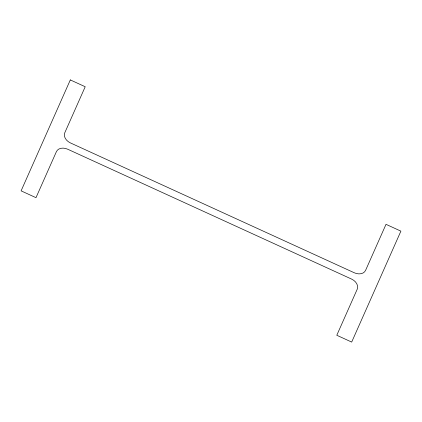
<?xml version="1.0" encoding="UTF-8"?>
<svg xmlns="http://www.w3.org/2000/svg" width="422" height="422" viewBox="0 0 422 422"><rect width="100%" height="100%" fill="white"/><g stroke="black" fill="none" stroke-linecap="round" stroke-linejoin="round"><path stroke-width="0.63" d="M70.316 79.927L21.1 190.86L35.991 197.67L56.406 151.651A9.258 6.905 25.4 0 1 67.625 149.193L351.589 279.084A9.258 6.905 25.4 0 1 357.212 289.244L336.793 335.263L351.684 342.073L400.9 231.14L386.009 224.33L365.594 270.349A9.258 6.905 25.4 0 1 354.374 272.807L70.411 142.916A9.258 6.905 25.4 0 1 64.788 132.756L85.207 86.737L70.316 79.927"/></g></svg>
